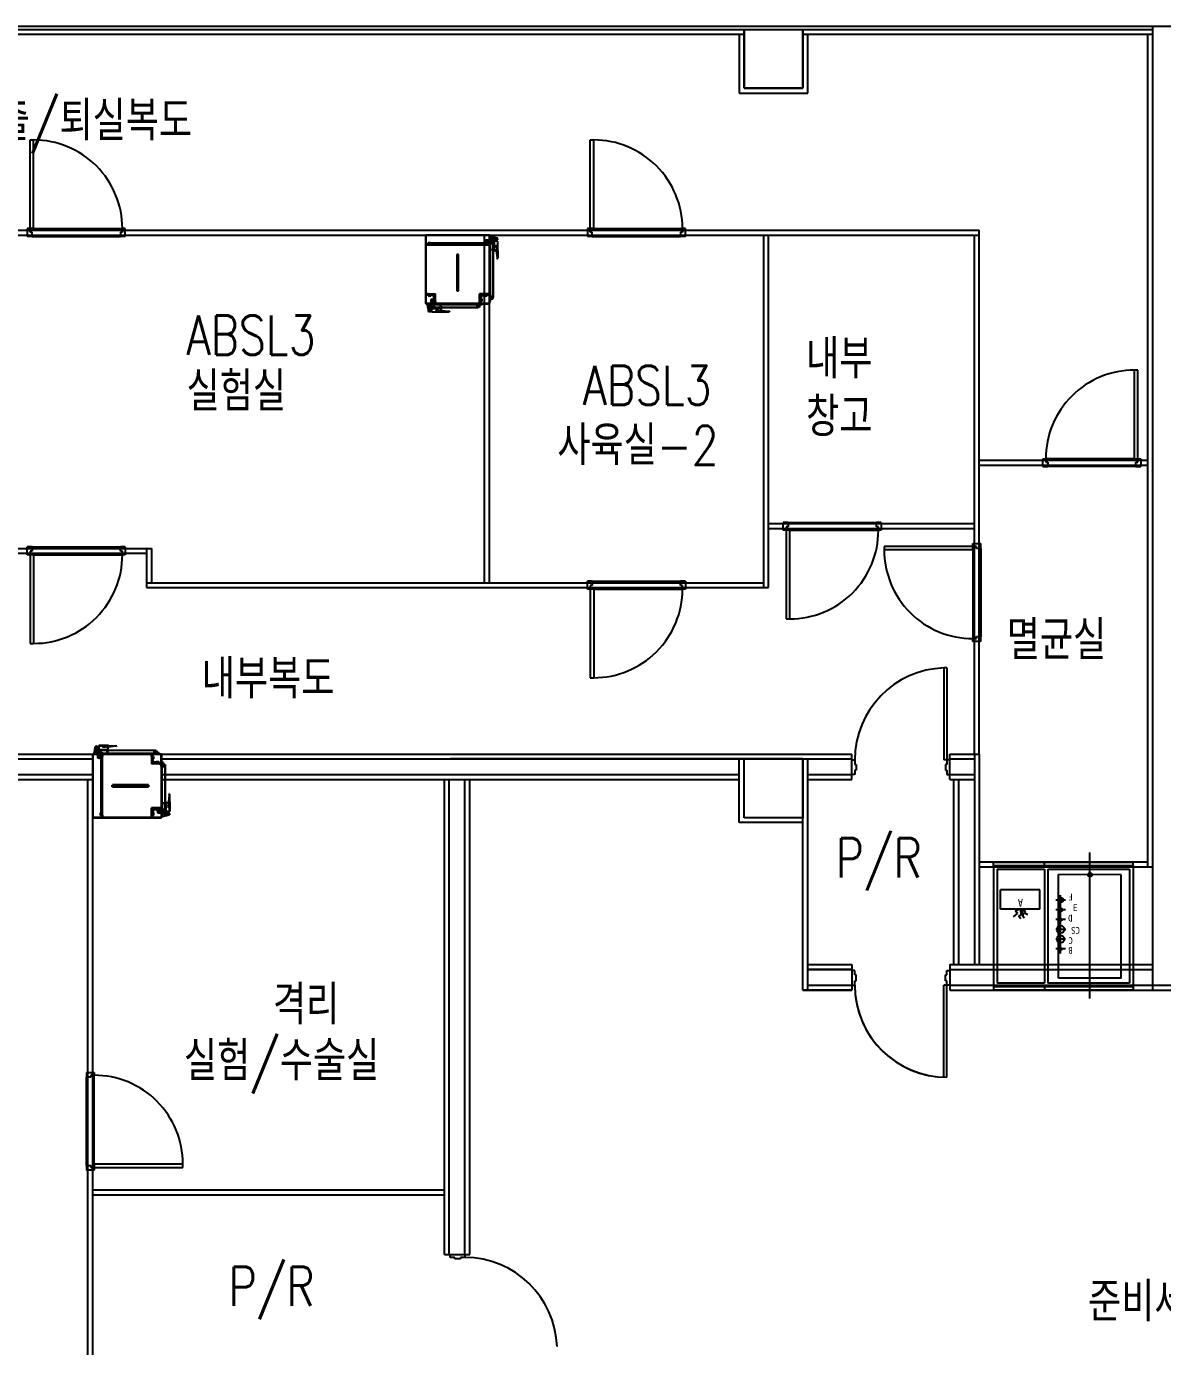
# Model space of a CAD drawing. Header units: millimetres. Extents: x 592430 to 684586, y -483905 to -416366.
# Drawn here: x 633606 to 645204, y -440958 to -427479 of the extents above; entities that cross this region are included whole.
import ezdxf

# ---------------------------------------------------------------- set-up
doc = ezdxf.new("R2010")
doc.units = ezdxf.units.MM
doc.header["$LTSCALE"] = 500
for name, color, linetype in [('ARCH', 9, 'Continuous'), ('arch-col', 9, 'Continuous'), ('LAYOUT 변경(방화벽체추가)', 6, 'Continuous'), ('TXT', 7, 'Continuous'), ('동물실', 9, 'Continuous'), ('방화석고', 9, 'Continuous'), ('크린판넬', 4, 'Continuous')]:
    doc.layers.add(name, color=color, linetype=linetype)
doc.styles.add('GHD', font='simple.shx', dxfattribs={"bigfont": 'whgtxt.shx'})
doc.styles.add('TSTYLE4', font='txt', dxfattribs={"width": 0.95, "height": 70})
doc.styles.add('TSTYLE5', font='txt', dxfattribs={"width": 0.95, "height": 80})
doc.styles.add('TSTYLE7', font='txt', dxfattribs={"height": 70})

msp = doc.modelspace()

# ---------------------------------------------------------------- linework, layer by layer
at = {"layer": 'ARCH'}
msp.add_line((660282.8, -427478.5), (624832.8, -427478.6), dxfattribs=at)
at = {"layer": 'ARCH', "color": 9}
msp.add_line((660282.8, -427478.5), (624832.8, -427478.6), dxfattribs=at)
at = {"layer": 'arch-col', "color": 9}
msp.add_line((640932.8, -427508.5), (641532.8, -427508.5), dxfattribs=at)
at = {"layer": 'LAYOUT 변경(방화벽체추가)', "color": 9, "linetype": 'Continuous'}
msp.add_line((645102.8, -437058.5), (645102.8, -437318.5), dxfattribs=at)
at = {"layer": '동물실', "color": 9}
for p, q in [((637682.8, -429608.5), (637682.8, -429708.5)), ((637682.8, -429708.5), (637682.8, -429608.5)), ((637682.8, -429608.5), (638332.8, -429608.5)), ((637682.8, -429621.5), (637682.8, -429656.5)), ((637682.8, -429626.5), (637682.8, -429661.5)), ((637682.8, -429708.5), (637682.8, -430309.7)), ((637682.8, -429708.5), (637707.8, -429708.5)), ((637707.8, -429708.5), (637682.8, -429708.5)), ((637684, -429707.3), (637684, -429609.7)), ((638331.6, -429609.7), (637684, -429609.7)), ((637684, -429609.7), (637684, -429707.3)), ((637684, -429707.3), (637706.6, -429707.3)), ((637684, -430308.5), (637684, -429708.5)), ((637706.6, -429707.3), (637706.6, -429687.3)), ((637706.6, -429687.3), (637731.6, -429687.3)), ((637731.6, -429688.5), (637707.8, -429688.5)), ((637707.8, -429688.5), (637707.8, -429708.5)), ((638307.8, -429690.5), (637707.8, -429690.5)), ((637707.8, -429690.5), (637707.8, -429708.5)), ((637707.8, -429708.5), (638307.8, -429708.5)), ((637726.6, -429684.1), (637726.6, -429694.7)), ((637731.6, -429688.5), (637731.6, -429687.3)), ((638284, -429688.5), (638284, -429687.3)), ((638284, -429687.3), (638309, -429687.3)), ((638307.8, -429688.5), (638284, -429688.5)), ((638289, -429682.3), (638289, -429697.7)), ((638291.6, -429659), (638331.6, -429659)), ((638291.6, -429699), (638291.6, -429659)), ((638331.6, -429699), (638291.6, -429699)), ((638339.5, -429671.5), (638302.5, -429671.5)), ((638302.5, -429671.5), (638302.5, -429686.5)), ((638302.5, -429686.5), (638339.5, -429686.5)), ((638307.8, -429708.5), (638307.8, -429688.5)), ((638307.8, -429708.5), (638307.8, -429690.5)), ((638332.8, -429708.5), (638307.8, -429708.5)), ((638309, -429687.3), (638309, -429707.3)), ((638309, -429707.3), (638331.6, -429707.3)), ((638310.1, -429674.5), (638316.1, -429674.5)), ((638316.1, -429683.5), (638310.1, -429683.5)), ((638331.6, -429707.3), (638331.6, -429609.7)), ((638331.6, -429659), (638331.6, -429699)), ((638332.8, -429608.5), (638332.8, -429708.5)), ((638342.8, -429621.5), (638332.8, -429621.5)), ((638332.8, -429621.5), (638332.8, -429656.5)), ((638342.8, -429626.5), (638332.8, -429626.5)), ((638332.8, -429626.5), (638332.8, -429661.5)), ((638332.8, -429656.5), (638342.8, -429656.5)), ((638332.8, -429661.5), (638342.8, -429661.5)), ((638346.6, -429673.5), (638334.8, -429673.5)), ((638339.5, -429686.5), (638339.5, -429671.5)), ((638339.5, -429671.5), (638371.5, -429671.5)), ((638353.2, -429685.3), (638339.5, -429685.3)), ((638352, -429686.5), (638339.5, -429686.5)), ((638339.5, -429701.5), (638350.8, -429701.5)), ((638339.5, -429758.5), (638339.5, -429701.5)), ((638370.3, -429672.7), (638340.7, -429672.7)), ((638340.7, -429672.7), (638340.7, -430244.3)), ((638340.7, -429702.7), (638340.7, -429757.3)), ((638352, -429702.7), (638340.7, -429702.7)), ((638342.8, -429656.5), (638342.8, -429621.5)), ((638342.8, -429621.5), (638397.8, -429637.5)), ((638342.8, -429621.5), (638414.8, -429637.5)), ((638342.8, -429661.5), (638342.8, -429626.5)), ((638342.8, -429626.5), (638342.8, -429652.5)), ((638342.8, -429626.5), (638342.8, -429652.5)), ((638342.8, -429647.5), (638397.8, -429647.5)), ((638342.8, -429647.5), (638414.8, -429647.5)), ((638381.8, -429653.5), (638342.8, -429653.5)), ((638398.8, -429653.5), (638342.8, -429653.5)), ((638350.8, -429686.5), (638352, -429686.5)), ((638350.8, -429701.5), (638350.8, -429686.5)), ((638352, -429686.5), (638352, -429702.7)), ((638352, -429693.3), (638352, -429686.5)), ((638353.2, -429693.3), (638352, -429693.3)), ((638353.2, -429685.3), (638353.2, -429693.3)), ((638357.8, -429652.8), (638357.8, -429682.9)), ((638370.3, -430244.3), (638370.3, -429672.7)), ((638419.5, -429671.5), (638371.5, -429671.5)), ((638371.5, -429671.5), (638371.5, -429765.5)), ((638371.5, -429671.5), (638371.5, -430245.5)), ((638377.5, -429668.5), (638377.5, -429671.5)), ((638380.5, -429671.5), (638380.5, -429765.5)), ((638381.8, -429647.5), (638381.8, -429655.5)), ((638396.8, -429649.5), (638381.8, -429649.5)), ((638381.8, -429655.5), (638385.7, -429663.3)), ((638396.8, -429655.5), (638392.8, -429663.3)), ((638395.5, -429655.5), (638395.5, -429671.5)), ((638396.8, -429647.5), (638396.8, -429655.5)), ((638397.8, -429647.5), (638397.8, -429637.5)), ((638413.8, -429649.5), (638398.8, -429649.5)), ((638398.8, -429652.5), (638398.8, -429660.5)), ((638398.8, -429655.5), (638402.7, -429663.3)), ((638416.5, -429733.5), (638399.5, -429765.5)), ((638413.8, -429655.5), (638409.8, -429663.3)), ((638413.8, -429647.5), (638413.8, -429655.5)), ((638414.1, -429671.5), (638416.5, -429676.5)), ((638414.8, -429647.5), (638414.8, -429637.5)), ((638416.5, -429676.5), (638416.5, -429733.5)), ((638419.5, -429765.5), (638419.5, -429671.5)), ((638419.5, -429770.5), (638419.5, -429671.5)), ((638017, -429808.9), (637998.5, -429808.9)), ((637998.5, -429808.9), (637998.5, -430178.6)), ((638017, -429821.9), (637998.5, -429821.9)), ((638013.8, -429825.1), (638001.7, -429825.1)), ((638001.7, -429825.1), (638001.7, -430162.5)), ((638007.8, -429798.4), (638007.8, -430189.2)), ((638013.8, -430162.5), (638013.8, -429825.1)), ((638017, -430178.6), (638017, -429808.9)), ((638369.1, -429758.5), (638339.5, -429758.5)), ((638340.7, -429757.3), (638370.3, -429757.3)), ((638369.1, -429777.3), (638369.1, -429758.5)), ((638370.3, -429777.3), (638369.1, -429777.3)), ((638370.3, -429757.3), (638370.3, -429777.3)), ((638371.5, -429765.5), (638419.5, -429765.5)), ((638404.5, -429770.5), (638399.5, -429765.5)), ((638413.5, -429842.5), (638404.5, -429770.5)), ((638409.5, -429852.5), (638413.5, -429842.5)), ((638412.5, -429852.5), (638409.5, -429852.5)), ((638412.5, -429852.5), (638417.5, -429842.5)), ((638419.5, -429770.5), (638417.5, -429842.5)), ((637707.8, -430208.5), (637684, -430208.5)), ((637684, -430209.7), (637706.6, -430209.7)), ((637706.6, -430209.7), (637706.6, -430229.7)), ((637706.6, -430229.7), (637732.8, -430229.7)), ((637707.8, -430226.5), (637707.8, -430208.5)), ((637707.8, -430228.5), (637707.8, -430208.5)), ((637732.8, -430228.5), (637707.8, -430228.5)), ((637708.8, -430208.5), (637782.8, -430208.5)), ((637708.8, -430208.5), (637708.8, -430226.5)), ((637708.8, -430208.5), (637782.8, -430208.5)), ((637764.8, -430226.5), (637708.8, -430226.5)), ((637732.8, -430229.7), (637732.8, -430228.5)), ((637773.3, -430268.5), (637733.3, -430268.5)), ((637733.3, -430268.5), (637733.3, -430308.5)), ((637745.8, -430279.4), (637760.8, -430279.4)), ((637745.8, -430316.4), (637745.8, -430279.4)), ((637760.8, -430279.4), (637760.8, -430316.4)), ((637762.8, -430260.9), (637761.6, -430260.9)), ((637761.6, -430260.9), (637761.6, -430285.9)), ((637762.8, -430284.7), (637762.8, -430260.9)), ((637782.8, -430208.5), (637764.8, -430226.5)), ((637782.8, -430208.5), (637764.8, -430226.5)), ((637764.8, -430283.7), (637764.8, -430226.5)), ((637773.3, -430308.5), (637773.3, -430268.5)), ((637782.8, -430283.7), (637782.8, -430208.5)), ((637782.8, -430283.7), (637782.8, -430208.5)), ((637998.5, -430165.7), (638017, -430165.7)), ((637998.5, -430178.6), (638017, -430178.6)), ((638001.7, -430162.5), (638013.8, -430162.5)), ((638232.8, -430208.5), (638250.8, -430226.5)), ((638232.8, -430283.7), (638232.8, -430208.5)), ((638306.8, -430208.5), (638232.8, -430208.5)), ((638250.8, -430283.7), (638250.8, -430226.5)), ((638250.8, -430226.5), (638306.8, -430226.5)), ((638252.8, -430260.9), (638254, -430260.9)), ((638252.8, -430284.7), (638252.8, -430260.9)), ((638254, -430260.9), (638254, -430285.9)), ((638282.8, -430228.5), (638282.8, -430229.7)), ((638307.8, -430228.5), (638282.8, -430228.5)), ((638282.8, -430229.7), (638309, -430229.7)), ((638306.8, -430208.5), (638306.8, -430226.5)), ((638307.8, -430208.5), (638307.8, -430226.5)), ((638307.8, -430208.5), (638307.8, -430228.5)), ((638332.8, -430208.5), (638307.8, -430208.5)), ((638309, -430209.7), (638331.6, -430209.7)), ((638309, -430229.7), (638309, -430209.7)), ((638348.7, -430275.5), (638323.9, -430275.5)), ((638331.6, -430209.7), (638331.6, -430308.5)), ((638332.8, -430309.7), (638332.8, -430208.5)), ((638332.8, -430246.5), (638332.8, -430255.5)), ((638332.8, -430246.5), (638344.8, -430246.5)), ((638332.8, -430255.5), (638344.8, -430255.5)), ((638332.8, -430262.5), (638332.8, -430288)), ((638332.8, -430262.5), (638332.8, -430288)), ((638343.8, -430262.5), (638332.8, -430262.5)), ((638333.8, -430262.5), (638333.8, -430255.5)), ((638371.5, -430245.5), (638339.5, -430245.5)), ((638340.7, -430244.3), (638370.3, -430244.3)), ((638342.8, -430261.9), (638342.8, -430255.5)), ((638343.8, -430288), (638343.8, -430262.5)), ((638370.8, -430245.5), (638344.8, -430245.5)), ((638344.8, -430245.5), (638344.8, -430256.5)), ((638370.8, -430245.5), (638344.8, -430245.5)), ((638344.8, -430256.5), (638370.8, -430256.5)), ((638357.8, -430225.5), (638357.8, -430271.9)), ((638357.8, -430243.7), (638357.8, -430250.4)), ((638370.8, -430256.5), (638370.8, -430245.5)), ((638370.8, -430256.5), (638370.8, -430245.5)), ((637682.8, -430309.7), (638332.8, -430309.7)), ((637682.8, -430309.7), (637782.8, -430309.7)), ((638331.6, -430308.5), (637684, -430308.5)), ((637781.6, -430308.5), (637684, -430308.5)), ((637695.8, -430319.7), (637695.8, -430309.7)), ((637695.8, -430319.7), (637711.8, -430391.7)), ((637695.8, -430319.7), (637711.8, -430374.7)), ((637730.8, -430319.7), (637695.8, -430319.7)), ((637700.8, -430319.7), (637700.8, -430309.7)), ((637700.8, -430319.7), (637726.8, -430319.7)), ((637700.8, -430319.7), (637726.8, -430319.7)), ((637735.8, -430319.7), (637700.8, -430319.7)), ((637721.8, -430374.7), (637711.8, -430374.7)), ((637721.8, -430391.7), (637711.8, -430391.7)), ((637721.8, -430319.7), (637721.8, -430391.7)), ((637721.8, -430319.7), (637721.8, -430374.7)), ((637721.8, -430358.7), (637729.8, -430358.7)), ((637721.8, -430373.7), (637729.8, -430373.7)), ((637721.8, -430390.7), (637729.8, -430390.7)), ((637723.8, -430373.7), (637723.8, -430358.7)), ((637723.8, -430390.7), (637723.8, -430375.7)), ((637726.8, -430375.7), (637734.8, -430375.7)), ((637727.1, -430334.7), (637757.2, -430334.7)), ((637727.8, -430375.7), (637727.8, -430319.7)), ((637727.8, -430358.7), (637727.8, -430319.7)), ((637729.8, -430358.7), (637737.6, -430362.6)), ((637729.8, -430373.7), (637737.6, -430369.7)), ((637729.8, -430372.4), (637745.8, -430372.4)), ((637729.8, -430375.7), (637737.6, -430379.6)), ((637729.8, -430390.7), (637737.6, -430386.7)), ((637730.8, -430309.7), (637730.8, -430319.7)), ((637733.3, -430308.5), (637773.3, -430308.5)), ((637733.3, -430308.5), (637773.3, -430308.5)), ((637735.8, -430309.7), (637735.8, -430319.7)), ((637742.8, -430354.4), (637745.8, -430354.4)), ((637745.8, -430316.4), (637745.8, -430348.4)), ((637760.8, -430316.4), (637745.8, -430316.4)), ((637745.8, -430348.4), (638215.8, -430348.4)), ((637745.8, -430348.4), (637839.8, -430348.4)), ((637745.8, -430396.4), (637745.8, -430348.4)), ((637745.8, -430357.4), (637839.8, -430357.4)), ((637745.8, -430391), (637750.8, -430393.4)), ((637844.8, -430396.4), (637745.8, -430396.4)), ((637839.8, -430396.4), (637745.8, -430396.4)), ((637747, -430317.6), (638214.6, -430317.6)), ((637747, -430347.2), (637747, -430317.6)), ((638214.6, -430347.2), (637747, -430347.2)), ((637747.8, -430323.5), (637747.8, -430311.7)), ((637748.8, -430287), (637748.8, -430293)), ((637750.8, -430393.4), (637807.8, -430393.4)), ((637757.8, -430293), (637757.8, -430287)), ((637759.6, -430330.1), (637759.6, -430316.4)), ((637759.6, -430330.1), (637767.6, -430330.1)), ((637760.8, -430328.9), (637760.8, -430316.4)), ((637775.8, -430327.7), (637760.8, -430327.7)), ((637760.8, -430327.7), (637760.8, -430328.9)), ((637767.6, -430328.9), (637760.8, -430328.9)), ((637760.8, -430328.9), (637777, -430328.9)), ((637761.6, -430285.9), (637781.6, -430285.9)), ((637782.8, -430284.7), (637762.8, -430284.7)), ((637782.8, -430283.7), (637764.8, -430283.7)), ((637767.6, -430330.1), (637767.6, -430328.9)), ((637832.8, -430316.4), (637775.8, -430316.4)), ((637775.8, -430316.4), (637775.8, -430327.7)), ((637777, -430328.9), (637777, -430317.6)), ((637777, -430317.6), (637831.6, -430317.6)), ((637781.6, -430285.9), (637781.6, -430308.5)), ((637782.8, -430309.7), (637782.8, -430284.7)), ((637807.8, -430393.4), (637839.8, -430376.4)), ((637831.6, -430317.6), (637831.6, -430347.2)), ((637831.6, -430347.2), (637851.6, -430347.2)), ((637832.8, -430346), (637832.8, -430316.4)), ((637851.6, -430346), (637832.8, -430346)), ((637839.8, -430348.4), (637839.8, -430396.4)), ((637844.8, -430381.4), (637839.8, -430376.4)), ((637916.8, -430390.4), (637844.8, -430381.4)), ((637844.8, -430396.4), (637916.8, -430394.4)), ((637851.6, -430347.2), (637851.6, -430346)), ((637926.8, -430386.4), (637916.8, -430390.4)), ((637926.8, -430389.4), (637916.8, -430394.4)), ((637926.8, -430389.4), (637926.8, -430386.4)), ((638208.8, -430308.5), (638188.3, -430308.5)), ((638195.8, -430334.7), (638242.2, -430334.7)), ((638332.8, -430309.7), (638208.8, -430309.7)), ((638210, -430308.5), (638331.6, -430308.5)), ((638214, -430334.7), (638220.7, -430334.7)), ((638214.6, -430317.6), (638214.6, -430347.2)), ((638215.8, -430348.4), (638215.8, -430316.4)), ((638215.8, -430347.7), (638215.8, -430321.7)), ((638215.8, -430321.7), (638226.8, -430321.7)), ((638215.8, -430347.7), (638215.8, -430321.7)), ((638226.8, -430347.7), (638215.8, -430347.7)), ((638226.8, -430347.7), (638215.8, -430347.7)), ((638216.8, -430309.7), (638216.8, -430321.7)), ((638216.8, -430309.7), (638225.8, -430309.7)), ((638260.8, -430309.7), (638225.8, -430309.7)), ((638260.8, -430309.7), (638225.8, -430309.7)), ((638225.8, -430309.7), (638225.8, -430321.7)), ((638260.8, -430309.7), (638225.8, -430309.7)), ((638232.8, -430310.7), (638225.8, -430310.7)), ((638232.2, -430319.7), (638225.8, -430319.7)), ((638226.8, -430321.7), (638226.8, -430347.7)), ((638319.8, -430309.7), (638230.8, -430309.7)), ((638319.8, -430309.7), (638230.8, -430309.7)), ((638319.8, -430309.7), (638230.8, -430309.7)), ((638232.8, -430283.7), (638250.8, -430283.7)), ((638232.8, -430284.7), (638252.8, -430284.7)), ((638232.8, -430309.7), (638232.8, -430284.7)), ((638232.8, -430320.7), (638232.8, -430309.7)), ((638232.8, -430309.7), (638258.3, -430309.7)), ((638232.8, -430309.7), (638258.3, -430309.7)), ((638258.3, -430320.7), (638232.8, -430320.7)), ((638234, -430285.9), (638234, -430308.5)), ((638254, -430285.9), (638234, -430285.9)), ((638245.8, -430325.5), (638245.8, -430300.8)), ((638258.3, -430309.7), (638258.3, -430320.7)), ((638258.3, -430309.7), (638258.3, -430320.7)), ((638332.8, -430288), (638343.8, -430288)), ((638332.8, -430288), (638343.8, -430288)), ((641332.8, -432623.5), (641332.8, -432543.5)), ((641332.8, -432608.5), (641332.8, -432558.5)), ((641332.8, -432608.5), (641332.8, -432558.5)), ((642972.8, -434028.5), (642972.8, -434968.5)), ((643002.8, -434028.5), (642972.8, -434028.5)), ((643002.8, -434028.5), (643002.8, -434968.5)), ((639362.1, -434128.7), (639397.4, -434128.7)), ((634295.8, -434898.5), (634311.8, -434826.5)), ((634295.8, -434898.5), (634311.8, -434843.5)), ((634321.8, -434826.5), (634311.8, -434826.5)), ((634321.8, -434843.5), (634311.8, -434843.5)), ((634321.8, -434898.5), (634321.8, -434826.5)), ((634321.8, -434827.5), (634329.8, -434827.5)), ((634321.8, -434898.5), (634321.8, -434843.5)), ((634321.8, -434844.5), (634329.8, -434844.5)), ((634321.8, -434859.5), (634329.8, -434859.5)), ((634323.8, -434827.5), (634323.8, -434842.5)), ((634323.8, -434844.5), (634323.8, -434859.5)), ((634326.8, -434842.5), (634334.8, -434842.5)), ((634327.8, -434842.5), (634327.8, -434898.5)), ((634327.8, -434859.5), (634327.8, -434898.5)), ((634329.8, -434827.5), (634337.6, -434831.4)), ((634329.8, -434842.5), (634337.6, -434838.5)), ((634329.8, -434844.5), (634337.6, -434848.4)), ((634329.8, -434845.8), (634345.8, -434845.8)), ((634329.8, -434859.5), (634337.6, -434855.5)), ((634342.8, -434863.8), (634345.8, -434863.8)), ((634345.8, -434821.8), (634345.8, -434869.8)), ((634439.8, -434821.8), (634345.8, -434821.8)), ((634444.8, -434821.8), (634345.8, -434821.8)), ((634345.8, -434827.1), (634350.8, -434824.8)), ((634345.8, -434860.8), (634439.8, -434860.8)), ((634350.8, -434824.8), (634407.8, -434824.8)), ((634407.8, -434824.8), (634439.8, -434841.8)), ((634439.8, -434869.8), (634439.8, -434821.8)), ((634444.8, -434836.8), (634439.8, -434841.8)), ((634444.8, -434821.8), (634516.8, -434823.8)), ((634516.8, -434827.8), (634444.8, -434836.8)), ((634526.8, -434828.8), (634516.8, -434823.8)), ((634526.8, -434831.8), (634516.8, -434827.8)), ((634526.8, -434828.8), (634526.8, -434831.8)), ((634282.8, -435558.5), (634282.8, -434908.5)), ((634282.8, -434908.5), (634382.8, -434908.5)), ((634381.6, -434909.7), (634284, -434909.7)), ((634284, -434909.7), (634284, -435557.3)), ((634295.8, -434898.5), (634295.8, -434908.5)), ((634330.8, -434898.5), (634295.8, -434898.5)), ((634295.8, -434908.5), (634330.8, -434908.5)), ((634300.8, -434898.5), (634300.8, -434908.5)), ((634335.8, -434898.5), (634300.8, -434898.5)), ((634300.8, -434898.5), (634326.8, -434898.5)), ((634300.8, -434898.5), (634326.8, -434898.5)), ((634300.8, -434908.5), (634335.8, -434908.5)), ((634327.1, -434883.5), (634357.2, -434883.5)), ((634330.8, -434908.5), (634330.8, -434898.5)), ((634333.3, -434949.7), (634333.3, -434909.7)), ((634333.3, -434909.7), (634373.3, -434909.7)), ((634373.3, -434949.7), (634333.3, -434949.7)), ((634335.8, -434908.5), (634335.8, -434898.5)), ((634345.8, -434869.8), (634439.8, -434869.8)), ((634345.8, -434901.8), (634345.8, -434869.8)), ((634345.8, -434869.8), (634919.8, -434869.8)), ((634360.8, -434901.8), (634345.8, -434901.8)), ((634345.8, -434901.8), (634345.8, -434938.8)), ((634345.8, -434938.8), (634360.8, -434938.8)), ((634347, -434871), (634347, -434900.6)), ((634918.6, -434871), (634347, -434871)), ((634347, -434900.6), (634918.6, -434900.6)), ((634347.8, -434894.6), (634347.8, -434906.4)), ((634348.8, -434931.2), (634348.8, -434925.2)), ((634356.6, -434952.3), (634372, -434952.3)), ((634357.8, -434925.2), (634357.8, -434931.2)), ((634359.6, -434888.1), (634359.6, -434901.8)), ((634359.6, -434888.1), (634367.6, -434888.1)), ((634360.8, -434889.3), (634377, -434889.3)), ((634360.8, -434890.5), (634360.8, -434889.3)), ((634367.6, -434889.3), (634360.8, -434889.3)), ((634360.8, -434889.3), (634360.8, -434901.8)), ((634375.8, -434890.5), (634360.8, -434890.5)), ((634360.8, -434938.8), (634360.8, -434901.8)), ((634361.6, -434957.3), (634361.6, -434932.3)), ((634361.6, -434932.3), (634381.6, -434932.3)), ((634362.8, -434957.3), (634361.6, -434957.3)), ((634382.8, -434933.5), (634362.8, -434933.5)), ((634362.8, -434933.5), (634362.8, -434957.3)), ((634364.8, -434933.5), (634364.8, -435533.5)), ((634382.8, -434933.5), (634364.8, -434933.5)), ((634367.6, -434888.1), (634367.6, -434889.3)), ((634373.3, -434909.7), (634373.3, -434949.7)), ((634375.8, -434901.8), (634375.8, -434890.5)), ((634432.8, -434901.8), (634375.8, -434901.8)), ((634377, -434889.3), (634377, -434900.6)), ((634377, -434900.6), (634431.6, -434900.6)), ((634381.6, -434932.3), (634381.6, -434909.7)), ((634382.8, -434908.5), (634382.8, -434933.5)), ((634382.8, -435533.5), (634382.8, -434933.5)), ((634431.6, -434871), (634451.6, -434871)), ((634431.6, -434900.6), (634431.6, -434871)), ((634432.8, -434872.2), (634432.8, -434901.8)), ((634451.6, -434872.2), (634432.8, -434872.2)), ((634451.6, -434871), (634451.6, -434872.2)), ((634882.8, -434908.5), (634882.8, -434933.5)), ((634984, -434908.5), (634882.8, -434908.5)), ((634882.8, -434933.5), (634900.8, -434933.5)), ((634882.8, -434933.5), (634902.8, -434933.5)), ((634882.8, -434934.5), (634882.8, -435008.5)), ((634882.8, -434934.5), (634900.8, -434934.5)), ((634882.8, -435008.5), (634900.8, -434990.5)), ((634884, -434909.7), (634982.8, -434909.7)), ((634884, -434932.3), (634884, -434909.7)), ((634904, -434932.3), (634884, -434932.3)), ((634899.8, -434883.5), (634946.2, -434883.5)), ((634900.8, -434990.5), (634900.8, -434934.5)), ((634958, -434990.5), (634900.8, -434990.5)), ((634902.8, -434933.5), (634902.8, -434958.5)), ((634902.8, -434958.5), (634904, -434958.5)), ((634904, -434958.5), (634904, -434932.3)), ((634918, -434883.5), (634924.7, -434883.5)), ((634918.6, -434900.6), (634918.6, -434871)), ((634919.8, -434869.8), (634919.8, -434901.8)), ((634919.8, -434870.5), (634919.8, -434896.5)), ((634930.8, -434870.5), (634919.8, -434870.5)), ((634919.8, -434870.5), (634919.8, -434896.5)), ((634930.8, -434870.5), (634919.8, -434870.5)), ((634919.8, -434896.5), (634930.8, -434896.5)), ((634920.8, -434908.5), (634920.8, -434896.5)), ((634920.8, -434908.5), (634929.8, -434908.5)), ((634929.8, -434908.5), (634929.8, -434896.5)), ((634936.2, -434898.5), (634929.8, -434898.5)), ((634936.8, -434907.5), (634929.8, -434907.5)), ((634930.8, -434896.5), (634930.8, -434870.5)), ((634935.2, -434987.3), (634960.2, -434987.3)), ((634935.2, -434988.5), (634935.2, -434987.3)), ((634959, -434988.5), (634935.2, -434988.5)), ((634936.8, -434897.5), (634936.8, -434908.5)), ((634962.3, -434897.5), (634936.8, -434897.5)), ((634936.8, -434908.5), (634962.3, -434908.5)), ((634936.8, -434908.5), (634962.3, -434908.5)), ((634949.8, -434892.6), (634949.8, -434917.3)), ((634958, -435008.5), (634958, -434990.5)), ((634959, -435008.5), (634959, -434988.5)), ((634960.2, -434987.3), (634960.2, -435007.3)), ((634962.3, -434908.5), (634962.3, -434897.5)), ((634962.3, -434908.5), (634962.3, -434897.5)), ((634999.8, -434995.5), (634975.1, -434995.5)), ((634982.8, -434909.7), (634982.8, -435557.3)), ((634982.8, -435031.3), (634982.8, -434909.7)), ((634984, -435558.5), (634984, -434908.5)), ((634984, -434908.5), (634984, -435032.5)), ((634984, -434921.5), (634984, -435010.5)), ((634984, -434921.5), (634984, -435010.5)), ((634984, -434921.5), (634984, -435010.5)), ((634984, -434980.5), (634984, -435015.5)), ((634984, -434980.5), (634984, -435015.5)), ((634984, -434980.5), (634984, -435015.5)), ((634984, -435008.5), (634984, -434983)), ((634984, -434983), (634995, -434983)), ((634984, -435008.5), (634984, -434983)), ((634984, -434983), (634995, -434983)), ((634995, -434983), (634995, -435008.5)), ((641532.8, -434958.5), (640932.8, -434958.5)), ((640932.8, -434958.5), (641532.8, -434958.5)), ((640932.8, -434958.5), (641532.8, -434958.5)), ((642032.8, -435118.5), (642032.8, -434968.5)), ((642032.8, -434968.5), (642062.8, -434968.5)), ((642062.8, -434968.5), (642062.8, -435013.5)), ((643002.8, -434968.5), (642972.8, -434968.5)), ((643032.8, -434968.5), (643002.8, -434968.5)), ((643002.8, -434968.5), (643002.8, -435013.5)), ((643032.8, -435168.5), (643032.8, -434908.5)), ((634958, -435008.5), (634882.8, -435008.5)), ((634984, -435008.5), (634959, -435008.5)), ((634960.2, -435007.3), (634982.8, -435007.3)), ((634982.8, -435032.5), (634982.8, -435053)), ((634995, -435008.5), (634984, -435008.5)), ((634984, -435015.5), (634996, -435015.5)), ((634984, -435024.5), (634984, -435015.5)), ((634984, -435024.5), (634996, -435024.5)), ((634985, -435008.5), (634985, -435015.5)), ((635022.7, -435025.5), (634990.7, -435025.5)), ((634991.9, -435494.3), (634991.9, -435026.7)), ((634991.9, -435026.7), (635021.5, -435026.7)), ((634994, -435009), (634994, -435015.5)), ((634996, -435025.5), (634996, -435014.5)), ((634996, -435014.5), (635022, -435014.5)), ((635022, -435025.5), (634996, -435025.5)), ((635022, -435025.5), (634996, -435025.5)), ((635009, -435045.5), (635009, -434999)), ((635009, -435027.2), (635009, -435020.5)), ((635021.5, -435026.7), (635021.5, -435494.3)), ((635022, -435014.5), (635022, -435025.5)), ((635022, -435014.5), (635022, -435025.5)), ((635022.7, -435495.5), (635022.7, -435025.5)), ((642062.8, -435118.5), (642032.8, -435118.5)), ((642062.8, -435013.5), (642077.8, -435013.5)), ((642077.8, -435073.5), (642062.8, -435073.5)), ((642062.8, -435073.5), (642062.8, -435118.5)), ((642077.8, -435013.5), (642077.8, -435073.5)), ((643002.8, -435013.5), (642987.8, -435013.5)), ((642987.8, -435013.5), (642987.8, -435073.5)), ((642987.8, -435073.5), (643002.8, -435073.5)), ((643002.8, -435073.5), (643002.8, -435118.5)), ((643002.8, -435118.5), (643032.8, -435118.5)), ((634472.7, -435233.5), (634863.5, -435233.5)), ((634483.3, -435224.2), (634483.3, -435242.7)), ((634852.9, -435224.2), (634483.3, -435224.2)), ((634483.3, -435242.7), (634852.9, -435242.7)), ((634496.2, -435224.2), (634496.2, -435242.7)), ((634499.4, -435227.4), (634499.4, -435239.5)), ((634836.8, -435227.4), (634499.4, -435227.4)), ((634499.4, -435239.5), (634836.8, -435239.5)), ((634836.8, -435239.5), (634836.8, -435227.4)), ((634840, -435242.7), (634840, -435224.2)), ((634852.9, -435242.7), (634852.9, -435224.2)), ((635021.5, -435389.7), (635020.3, -435389.7)), ((635020.3, -435389.7), (635020.3, -435408.5)), ((635021.5, -435409.7), (635021.5, -435389.7)), ((635022.7, -435495.5), (635022.7, -435401.5)), ((635022.7, -435401.5), (635070.7, -435401.5)), ((635031.7, -435495.5), (635031.7, -435401.5)), ((635055.7, -435396.5), (635050.7, -435401.5)), ((635067.7, -435433.5), (635050.7, -435401.5)), ((635064.7, -435324.5), (635055.7, -435396.5)), ((635060.7, -435314.5), (635064.7, -435324.5)), ((635063.7, -435314.5), (635060.7, -435314.5)), ((635063.7, -435314.5), (635068.7, -435324.5)), ((635070.7, -435396.5), (635068.7, -435324.5)), ((635070.7, -435396.5), (635070.7, -435495.5)), ((635070.7, -435401.5), (635070.7, -435495.5)), ((634358.4, -435514.7), (634369, -435514.7)), ((634361.6, -435534.7), (634361.6, -435509.7)), ((634362.8, -435509.7), (634361.6, -435509.7)), ((634381.6, -435534.7), (634361.6, -435534.7)), ((634362.8, -435509.7), (634362.8, -435533.5)), ((634362.8, -435533.5), (634382.8, -435533.5)), ((634364.8, -435533.5), (634382.8, -435533.5)), ((634381.6, -435557.3), (634381.6, -435534.7)), ((634382.8, -435558.4), (634382.8, -435533.5)), ((634382.8, -435533.5), (634382.8, -435558.5)), ((634882.8, -435532.5), (634882.8, -435458.5)), ((634958, -435458.5), (634882.8, -435458.5)), ((634882.8, -435458.5), (634900.8, -435476.5)), ((634882.8, -435458.5), (634900.8, -435476.5)), ((634958, -435458.5), (634882.8, -435458.5)), ((634882.8, -435532.5), (634882.8, -435458.5)), ((634882.8, -435532.5), (634900.8, -435532.5)), ((634900.8, -435533.5), (634882.8, -435533.5)), ((634882.8, -435533.5), (634882.8, -435557.3)), ((634902.8, -435533.5), (634882.8, -435533.5)), ((634884, -435534.7), (634904, -435534.7)), ((634884, -435557.3), (634884, -435534.7)), ((634900.8, -435476.5), (634900.8, -435532.5)), ((634958, -435476.5), (634900.8, -435476.5)), ((634902.8, -435508.5), (634902.8, -435533.5)), ((634904, -435508.5), (634902.8, -435508.5)), ((634904, -435534.7), (634904, -435508.5)), ((634959, -435478.5), (634935.2, -435478.5)), ((634935.2, -435478.5), (634935.2, -435479.7)), ((634935.2, -435479.7), (634960.2, -435479.7)), ((634982.8, -435468), (634942.8, -435468)), ((634942.8, -435468), (634942.8, -435508)), ((634942.8, -435508), (634982.8, -435508)), ((634953.7, -435495.5), (634953.7, -435480.5)), ((634953.7, -435480.5), (634990.7, -435480.5)), ((634990.7, -435495.5), (634953.7, -435495.5)), ((634958, -435458.5), (634958, -435476.5)), ((634984, -435458.5), (634959, -435458.5)), ((634959, -435458.5), (634959, -435478.5)), ((634960.2, -435479.7), (634960.2, -435459.7)), ((634960.2, -435459.7), (634982.8, -435459.7)), ((634967.3, -435483.5), (634961.3, -435483.5)), ((634961.3, -435492.5), (634967.3, -435492.5)), ((634982.8, -435459.7), (634982.8, -435557.3)), ((634982.8, -435508), (634982.8, -435468)), ((634982.8, -435508), (634982.8, -435468)), ((634984, -435558.5), (634984, -435458.5)), ((634984, -435505.5), (634994, -435505.5)), ((634984, -435510.5), (634994, -435510.5)), ((634997.8, -435493.5), (634986, -435493.5)), ((635020.3, -435408.5), (634990.7, -435408.5)), ((634990.7, -435408.5), (634990.7, -435465.5)), ((634990.7, -435465.5), (635002, -435465.5)), ((634990.7, -435480.5), (634990.7, -435495.5)), ((635003.2, -435480.5), (634990.7, -435480.5)), ((635004.4, -435481.7), (634990.7, -435481.7)), ((634990.7, -435495.5), (635022.7, -435495.5)), ((634991.9, -435464.3), (634991.9, -435409.7)), ((634991.9, -435409.7), (635021.5, -435409.7)), ((635003.2, -435464.3), (634991.9, -435464.3)), ((635021.5, -435494.3), (634991.9, -435494.3)), ((634994, -435505.5), (634994, -435540.5)), ((634994, -435510.5), (634994, -435545.5)), ((635050, -435513.5), (634994, -435513.5)), ((635033, -435513.5), (634994, -435513.5)), ((634994, -435540.5), (634994, -435514.5)), ((634994, -435540.5), (634994, -435514.5)), ((634994, -435519.5), (635066, -435519.5)), ((634994, -435519.5), (635049, -435519.5)), ((634994, -435545.5), (635066, -435529.5)), ((634994, -435545.5), (635049, -435529.5)), ((635002, -435465.5), (635002, -435480.5)), ((635002, -435480.5), (635003.2, -435480.5)), ((635003.2, -435480.5), (635003.2, -435464.3)), ((635004.4, -435473.7), (635003.2, -435473.7)), ((635003.2, -435473.7), (635003.2, -435480.5)), ((635004.4, -435481.7), (635004.4, -435473.7)), ((635009, -435514.1), (635009, -435484)), ((635070.7, -435495.5), (635022.7, -435495.5)), ((635028.7, -435498.4), (635028.7, -435495.5)), ((635033, -435511.5), (635036.9, -435503.7)), ((635033, -435519.5), (635033, -435511.5)), ((635048, -435517.5), (635033, -435517.5)), ((635048, -435511.5), (635044, -435503.7)), ((635046.7, -435511.5), (635046.7, -435495.5)), ((635048, -435519.5), (635048, -435511.5)), ((635049, -435519.5), (635049, -435529.5)), ((635050, -435511.5), (635053.9, -435503.7)), ((635050, -435514.5), (635050, -435506.5)), ((635065, -435517.5), (635050, -435517.5)), ((635065, -435511.5), (635061, -435503.7)), ((635065, -435519.5), (635065, -435511.5)), ((635065.3, -435495.5), (635067.7, -435490.5)), ((635066, -435519.5), (635066, -435529.5)), ((635067.7, -435490.5), (635067.7, -435433.5)), ((634282.8, -435558.5), (634382.8, -435558.5)), ((634382.8, -435558.5), (634282.8, -435558.5)), ((634381.6, -435557.3), (634284, -435557.3)), ((634284, -435557.3), (634381.6, -435557.3)), ((634295.8, -435558.5), (634330.8, -435558.5)), ((634300.8, -435558.5), (634335.8, -435558.5)), ((634982.8, -435557.3), (634382.8, -435557.3)), ((634382.8, -435558.5), (634984, -435558.5)), ((634994, -435540.5), (634984, -435540.5)), ((634994, -435545.5), (634984, -435545.5)), ((644463.2, -437403.6), (644463.2, -435912.7)), ((643479.2, -436012.5), (644903.2, -436012.5)), ((643479.2, -436047.5), (643479.2, -436012.5)), ((643479.2, -436047.5), (644903.2, -436047.5)), ((643479.2, -436047.5), (643479.2, -437318.5)), ((643999.2, -436047.5), (643999.2, -436012.5)), ((644903.2, -436047.5), (644903.2, -436012.5)), ((644903.2, -436047.5), (644903.2, -437318.5)), ((643514.2, -436082.5), (643999.2, -436082.5)), ((643514.2, -436082.5), (643514.2, -437248.5)), ((643999.2, -436082.5), (643999.2, -437248.5)), ((644034.2, -436082.5), (644034.2, -437248.5)), ((644034.2, -436082.5), (644868.2, -436082.5)), ((644143.2, -437195.5), (644143.2, -436139.5)), ((644783.2, -436141.4), (644143.2, -436139.5)), ((644783.2, -437195.5), (644783.2, -436141.4)), ((644868.2, -436082.5), (644868.2, -437248.5)), ((643551.2, -436493.5), (643551.2, -436293.5)), ((643951.2, -436293.5), (643551.2, -436293.5)), ((643951.2, -436493.5), (643951.2, -436293.5)), ((643751.2, -436493.5), (643751.2, -436480.9)), ((644213.2, -436398.5), (644113.2, -436398.5)), ((644163.2, -436448.5), (644163.2, -436348.5)), ((644163.2, -436548.5), (644163.2, -436448.5)), ((643951.2, -436493.5), (643551.2, -436493.5)), ((643723.9, -436532.6), (643677.7, -436571.5)), ((643751.4, -436493.4), (643698.4, -436513.1)), ((643698.4, -436513.1), (643723.9, -436532.6)), ((643759.2, -436555.7), (643733.7, -436559.3)), ((643733.7, -436559.3), (643758, -436588.5)), ((643751.4, -436493.4), (643801.8, -436508.2)), ((643751.4, -436493.4), (643781.1, -436538.6)), ((643751.4, -436493.4), (643759.2, -436555.7)), ((643781.1, -436538.6), (643776.2, -436559.3)), ((643776.2, -436559.3), (643789.6, -436582.4)), ((643801.8, -436508.2), (643792, -436525.3)), ((643792, -436525.3), (643824.9, -436547.2)), ((644213.2, -436498.5), (644113.2, -436498.5)), ((644213.2, -436598.5), (644113.2, -436598.5)), ((644163.2, -436648.5), (644163.2, -436548.5)), ((644217.5, -436698.5), (644113.2, -436698.5)), ((644163.2, -436748.5), (644163.2, -436648.5)), ((644163.2, -436848.5), (644163.2, -436748.5)), ((644213.2, -436798.5), (644113.2, -436798.5)), ((644163.2, -436943.9), (644163.2, -436848.5)), ((644213.2, -436898.5), (644113.2, -436898.5)), ((642062.8, -437118.5), (642032.8, -437118.5)), ((642062.8, -437118.5), (642032.8, -437118.5)), ((642062.8, -437163.5), (642062.8, -437118.5)), ((642062.8, -437163.5), (642062.8, -437118.5)), ((643002.8, -437163.5), (643002.8, -437118.5)), ((643002.8, -437118.5), (643032.8, -437118.5)), ((643002.8, -437163.5), (643002.8, -437118.5)), ((643002.8, -437118.5), (643032.8, -437118.5)), ((643032.8, -437058.5), (643032.8, -437318.5)), ((643032.8, -437118.5), (643032.8, -437268.5)), ((642032.8, -437268.5), (642062.8, -437268.5)), ((642032.8, -437268.5), (642062.8, -437268.5)), ((642077.8, -437163.5), (642062.8, -437163.5)), ((642077.8, -437163.5), (642062.8, -437163.5)), ((642062.8, -437268.5), (642062.8, -437223.5)), ((642062.8, -437223.5), (642077.8, -437223.5)), ((642062.8, -437268.5), (642062.8, -437223.5)), ((642062.8, -437223.5), (642077.8, -437223.5)), ((642077.8, -437223.5), (642077.8, -437163.5)), ((642077.8, -437223.5), (642077.8, -437163.5)), ((642972.8, -438208.5), (642972.8, -437268.5)), ((642972.8, -438208.5), (642972.8, -437268.5)), ((643002.8, -437268.5), (642972.8, -437268.5)), ((642987.8, -437223.5), (642987.8, -437163.5)), ((642987.8, -437163.5), (643002.8, -437163.5)), ((642987.8, -437223.5), (642987.8, -437163.5)), ((642987.8, -437163.5), (643002.8, -437163.5)), ((643002.8, -437223.5), (642987.8, -437223.5)), ((643002.8, -437223.5), (642987.8, -437223.5)), ((643002.8, -437268.5), (643002.8, -437223.5)), ((643002.8, -437268.5), (643002.8, -437223.5)), ((643002.8, -438208.5), (643002.8, -437268.5)), ((643002.8, -438208.5), (643002.8, -437268.5)), ((643032.8, -437268.5), (643002.8, -437268.5)), ((643032.8, -437268.5), (643002.8, -437268.5)), ((644903.2, -437283.5), (643479.2, -437283.5)), ((643999.2, -437248.5), (643514.2, -437248.5)), ((643999.2, -437283.5), (643999.2, -437318.5)), ((644868.2, -437248.5), (644034.2, -437248.5)), ((644783.2, -437195.5), (644143.2, -437195.5)), ((644903.2, -437318.5), (643479.2, -437318.5))]:
    msp.add_line(p, q, dxfattribs=at)
for centre, radius in [((638404.5, -429716.5), 2.5), ((638404.5, -429731.5), 2.5), ((638410, -429750.9), 2.5), ((637790.8, -430381.4), 2.5), ((637805.8, -430381.4), 2.5), ((637825.3, -430386.9), 2.5), ((634390.8, -434836.8), 2.5), ((634405.8, -434836.8), 2.5), ((634425.3, -434831.3), 2.5), ((635055.7, -435435.5), 2.5), ((635055.7, -435450.5), 2.5), ((635061.2, -435416), 2.5), ((644463.2, -436140.5), 20), ((644163.2, -436398.5), 25.4), ((644163.2, -436498.5), 19.1), ((644163.2, -436598.5), 12.7), ((644163.2, -436698.5), 38.1), ((644163.2, -436798.5), 38.1), ((644163.2, -436898.5), 12.7)]:
    msp.add_circle(centre, radius, dxfattribs=at)
for centre, radius, start, end in [((638310.1, -429679), 4.5, 90, 270), ((638316.1, -429679), 4.5, 270, 90), ((638394.8, -429673.5), 18, 87.7639, 163.94207), ((638389.3, -429661.5), 4, 201.75905, 338.24095), ((638406.3, -429661.5), 4, 201.75905, 338.24095), ((637747.8, -430371.7), 18, 106.05793, 182.2361), ((637735.8, -430366.2), 4, 291.75905, 68.24095), ((637735.8, -430383.2), 4, 291.75905, 68.24095), ((637753.3, -430287), 4.5, 0, 180), ((637753.3, -430293), 4.5, 180, 0), ((643002.8, -434968.5), 940, 91.8271, 180), ((634347.8, -434846.5), 18, 177.7639, 253.94207), ((634335.8, -434835), 4, 291.75905, 68.24095), ((634335.8, -434852), 4, 291.75905, 68.24095), ((634353.3, -434925.2), 4.5, 0, 180), ((634353.3, -434931.2), 4.5, 180, 0), ((634961.3, -435488), 4.5, 90, 270), ((634967.3, -435488), 4.5, 270, 90), ((635046, -435493.4), 18, 196.05793, 272.2361), ((635040.5, -435505.5), 4, 21.75905, 158.24095), ((635057.5, -435505.5), 4, 21.75905, 158.24095), ((643002.8, -437268.5), 940, 180, 270), ((643002.8, -437268.5), 940, 181.8271, 270)]:
    msp.add_arc(centre, radius, start, end, dxfattribs=at)
at = {"layer": '방화석고', "color": 9, "linetype": 'Continuous'}
for p, q in [((642032.8, -435168.5), (642032.8, -434908.5)), ((643032.8, -435123.5), (643032.8, -434963.5))]:
    msp.add_line(p, q, dxfattribs=at)
at = {"layer": '방화석고', "color": 9}
msp.add_line((642032.8, -437058.5), (642032.8, -437318.5), dxfattribs=at)
at = {"layer": '크린판넬', "color": 9, "linetype": 'Continuous'}
for p, q in [((631632.8, -427508.5), (640932.8, -427508.5)), ((631632.8, -427558.5), (640932.8, -427558.5)), ((640882.8, -427558.5), (640882.8, -428158.5)), ((640932.8, -427508.5), (640932.8, -428108.5)), ((640932.8, -428108.5), (640932.8, -427508.5)), ((641532.8, -427508.5), (645102.8, -427508.5)), ((641532.8, -428108.5), (641532.8, -427508.5)), ((641532.8, -427508.5), (641532.8, -428108.5)), ((641532.8, -427558.5), (645102.8, -427558.5)), ((641582.8, -428158.5), (641582.8, -427558.5)), ((645052.8, -436062.5), (645052.8, -427558.5)), ((645102.8, -427478.5), (645102.8, -437318.5)), ((640932.8, -428108.5), (641532.8, -428108.5)), ((641532.8, -428108.5), (640932.8, -428108.5)), ((640882.8, -428158.5), (641582.8, -428158.5)), ((633644.5, -429543.5), (633644.5, -428638.2)), ((633644.5, -428638.2), (633679.8, -428638.2)), ((633679.8, -429543.5), (633679.8, -428638.2)), ((639362.1, -429543.5), (639362.1, -428638.2)), ((639362.1, -428638.2), (639397.4, -428638.2)), ((639397.4, -429543.5), (639397.4, -428638.2)), ((630482.8, -429558.5), (643332.8, -429558.5)), ((633644.5, -429543.5), (633615.1, -429543.5)), ((633615.1, -429543.5), (633615.1, -429623.5)), ((633615.1, -429558.5), (633615.1, -429608.5)), ((633615.1, -429558.5), (633615.1, -429608.5)), ((633644.5, -429579.3), (633644.5, -429543.5)), ((633679.8, -429543.5), (633644.5, -429543.5)), ((633665, -429579.3), (633644.5, -429579.3)), ((633665, -429623.5), (633665, -429579.3)), ((633679.8, -429543.5), (634585.8, -429543.5)), ((634565.3, -429579.3), (634565.3, -429623.5)), ((634585.8, -429579.3), (634565.3, -429579.3)), ((634585.8, -429579.3), (634565.3, -429579.3)), ((634585.8, -429543.5), (634585.8, -429579.3)), ((634615.1, -429543.5), (634585.8, -429543.5)), ((634615.1, -429623.5), (634615.1, -429543.5)), ((634615.1, -429608.5), (634615.1, -429558.5)), ((639362.1, -429543.5), (639332.8, -429543.5)), ((639332.8, -429543.5), (639332.8, -429623.5)), ((639332.8, -429558.5), (639332.8, -429608.5)), ((639332.8, -429558.5), (639332.8, -429608.5)), ((639362.1, -429579.3), (639362.1, -429543.5)), ((639397.4, -429543.5), (639362.1, -429543.5)), ((639382.6, -429579.3), (639362.1, -429579.3)), ((639382.6, -429623.5), (639382.6, -429579.3)), ((639397.4, -429543.5), (640303.4, -429543.5)), ((640282.9, -429579.3), (640282.9, -429623.5)), ((640303.4, -429579.3), (640282.9, -429579.3)), ((640303.4, -429579.3), (640282.9, -429579.3)), ((640303.4, -429543.5), (640303.4, -429579.3)), ((640332.8, -429543.5), (640303.4, -429543.5)), ((640332.8, -429623.5), (640332.8, -429543.5)), ((640332.8, -429608.5), (640332.8, -429558.5)), ((643332.8, -434908.5), (643332.8, -429558.5)), ((624882.8, -429608.5), (643332.8, -429608.5)), ((633665, -429623.5), (633615.1, -429623.5)), ((633665, -429623.5), (634565.3, -429623.5)), ((634615.1, -429623.5), (634565.3, -429623.5)), ((638282.8, -433158.5), (638282.8, -429608.5)), ((638332.8, -433158.5), (638332.8, -429608.5)), ((639382.6, -429623.5), (639332.8, -429623.5)), ((639382.6, -429623.5), (640282.9, -429623.5)), ((640332.8, -429623.5), (640282.9, -429623.5)), ((641132.8, -433208.5), (641132.8, -429608.5)), ((641182.8, -433208.5), (641182.8, -429608.5)), ((643282.8, -434908.5), (643282.8, -429608.5)), ((644918.1, -431893.5), (644918.1, -430988.2)), ((644953.4, -430988.2), (644918.1, -430988.2)), ((644953.4, -431893.5), (644953.4, -430988.2)), ((643982.8, -431893.5), (644012.1, -431893.5)), ((643982.8, -431973.5), (643982.8, -431893.5)), ((644012.1, -431893.5), (644012.1, -431929.3)), ((644918.1, -431893.5), (644012.1, -431893.5)), ((644918.1, -431893.5), (644953.4, -431893.5)), ((644953.4, -431893.5), (644982.8, -431893.5)), ((644953.4, -431929.3), (644953.4, -431893.5)), ((644982.8, -431893.5), (644982.8, -431973.5)), ((643332.8, -431908.5), (645052.8, -431908.5)), ((643332.8, -431958.5), (645052.8, -431958.5)), ((643982.8, -431958.5), (643982.8, -431908.5)), ((643982.8, -431973.5), (644032.6, -431973.5)), ((644012.1, -431929.3), (644032.6, -431929.3)), ((644012.1, -431929.3), (644032.6, -431929.3)), ((644032.6, -431929.3), (644032.6, -431973.5)), ((644932.9, -431973.5), (644032.6, -431973.5)), ((644932.9, -431929.3), (644953.4, -431929.3)), ((644932.9, -431973.5), (644932.9, -431929.3)), ((644932.9, -431973.5), (644982.8, -431973.5)), ((644982.8, -431908.5), (644982.8, -431958.5)), ((644982.8, -431908.5), (644982.8, -431958.5)), ((643282.8, -432558.5), (641182.8, -432558.5)), ((641382.6, -432543.5), (641332.8, -432543.5)), ((641382.6, -432543.5), (641382.6, -432587.6)), ((641382.6, -432543.5), (642282.9, -432543.5)), ((642282.9, -432587.6), (642282.9, -432543.5)), ((642332.8, -432543.5), (642282.9, -432543.5)), ((642332.8, -432543.5), (642332.8, -432623.5)), ((642332.8, -432558.5), (642332.8, -432608.5)), ((643282.8, -432608.5), (641182.8, -432608.5)), ((641362.1, -432623.5), (641332.8, -432623.5)), ((641362.1, -432587.6), (641362.1, -432623.5)), ((641382.6, -432587.6), (641362.1, -432587.6)), ((641362.1, -432623.5), (641362.1, -433528.7)), ((641397.4, -432623.5), (641362.1, -432623.5)), ((641397.4, -432623.5), (641397.4, -433528.7)), ((641397.4, -432623.5), (642303.4, -432623.5)), ((642303.4, -432587.6), (642282.9, -432587.6)), ((642303.4, -432587.6), (642282.9, -432587.6)), ((642303.4, -432623.5), (642303.4, -432587.6)), ((642332.8, -432623.5), (642303.4, -432623.5)), ((633382.8, -432808.5), (634882.8, -432808.5)), ((633615.1, -432873.5), (633615.1, -432793.5)), ((633665, -432793.5), (633615.1, -432793.5)), ((633615.1, -432858.5), (633615.1, -432808.5)), ((633615.1, -432858.5), (633615.1, -432808.5)), ((633644.5, -432837.6), (633644.5, -432873.5)), ((633665, -432837.6), (633644.5, -432837.6)), ((633665, -432793.5), (633665, -432837.6)), ((633665, -432793.5), (634565.3, -432793.5)), ((634565.3, -432837.6), (634565.3, -432793.5)), ((634615.1, -432793.5), (634565.3, -432793.5)), ((634585.8, -432837.6), (634565.3, -432837.6)), ((634585.8, -432837.6), (634565.3, -432837.6)), ((634585.8, -432873.5), (634585.8, -432837.6)), ((634615.1, -432793.5), (634615.1, -432873.5)), ((634615.1, -432808.5), (634615.1, -432858.5)), ((634832.8, -432808.5), (634832.8, -433208.5)), ((634882.8, -432808.5), (634882.8, -433158.5)), ((643267.8, -432787.8), (642362.5, -432787.8)), ((642362.5, -432787.8), (642362.5, -432823.1)), ((643267.8, -432823.1), (642362.5, -432823.1)), ((643267.8, -432787.8), (643267.8, -432758.5)), ((643267.8, -432758.5), (643347.8, -432758.5)), ((643303.6, -432787.8), (643267.8, -432787.8)), ((643267.8, -432823.1), (643267.8, -432787.8)), ((643267.8, -432823.1), (643267.8, -433729.1)), ((643282.8, -432758.5), (643332.8, -432758.5)), ((643282.8, -432758.5), (643332.8, -432758.5)), ((643303.6, -432808.3), (643303.6, -432787.8)), ((643347.8, -432808.3), (643303.6, -432808.3)), ((643347.8, -432808.3), (643347.8, -432758.5)), ((643347.8, -432808.3), (643347.8, -433708.6)), ((633382.8, -432858.5), (634832.8, -432858.5)), ((633644.5, -432873.5), (633615.1, -432873.5)), ((633644.5, -432873.5), (633644.5, -433778.7)), ((633679.8, -432873.5), (633644.5, -432873.5)), ((633679.8, -432873.5), (633679.8, -433778.7)), ((633679.8, -432873.5), (634585.8, -432873.5)), ((634615.1, -432873.5), (634585.8, -432873.5)), ((634832.8, -433158.5), (641132.8, -433158.5)), ((634832.8, -433208.5), (641182.8, -433208.5)), ((639332.8, -433223.5), (639332.8, -433143.5)), ((639382.6, -433143.5), (639332.8, -433143.5)), ((639332.8, -433208.5), (639332.8, -433158.5)), ((639332.8, -433208.5), (639332.8, -433158.5)), ((639362.1, -433223.5), (639332.8, -433223.5)), ((639362.1, -433187.6), (639362.1, -433223.5)), ((639382.6, -433187.6), (639362.1, -433187.6)), ((639362.1, -433223.5), (639362.1, -434128.7)), ((639397.4, -433223.5), (639362.1, -433223.5)), ((639382.6, -433143.5), (639382.6, -433187.6)), ((639382.6, -433143.5), (640282.9, -433143.5)), ((639397.4, -433223.5), (639397.4, -434128.7)), ((639397.4, -433223.5), (640303.4, -433223.5)), ((640282.9, -433187.6), (640282.9, -433143.5)), ((640332.8, -433143.5), (640282.9, -433143.5)), ((640303.4, -433187.6), (640282.9, -433187.6)), ((640303.4, -433187.6), (640282.9, -433187.6)), ((640303.4, -433223.5), (640303.4, -433187.6)), ((640332.8, -433223.5), (640303.4, -433223.5)), ((640332.8, -433143.5), (640332.8, -433223.5)), ((640332.8, -433158.5), (640332.8, -433208.5)), ((641362.1, -433528.7), (641397.4, -433528.7)), ((633644.5, -433778.7), (633679.8, -433778.7)), ((643267.8, -433729.1), (643303.6, -433729.1)), ((643267.8, -433758.5), (643267.8, -433729.1)), ((643347.8, -433758.5), (643267.8, -433758.5)), ((643332.8, -433758.5), (643282.8, -433758.5)), ((643303.6, -433708.6), (643347.8, -433708.6)), ((643303.6, -433729.1), (643303.6, -433708.6)), ((643303.6, -433729.1), (643303.6, -433708.6)), ((643347.8, -433758.5), (643347.8, -433708.6)), ((626892.8, -434908.5), (642032.8, -434908.5)), ((626942.8, -434958.5), (634282.8, -434958.5)), ((634984, -434958.5), (642032.8, -434958.5)), ((640932.8, -434958.5), (637932.8, -434958.5)), ((640882.8, -435558.5), (640882.8, -434958.5)), ((640882.8, -435608.5), (640882.8, -434958.5)), ((640932.8, -434958.5), (642032.8, -434958.5)), ((640932.8, -434958.5), (642032.8, -434958.5)), ((640932.8, -435558.5), (640932.8, -434958.5)), ((640932.8, -435558.5), (640932.8, -434958.5)), ((641532.8, -435558.5), (641532.8, -434958.5)), ((641532.8, -434958.5), (641532.8, -435558.5)), ((641532.8, -434958.5), (641532.8, -435558.5)), ((641582.8, -437318.5), (641582.8, -434958.5)), ((643032.8, -434908.5), (643332.8, -434908.5)), ((643032.8, -434958.5), (643282.8, -434958.5)), ((643032.8, -434958.5), (643282.8, -434958.5)), ((643032.8, -434958.5), (643282.8, -434958.5)), ((643282.8, -434908.5), (643282.8, -437058.5)), ((643332.8, -434908.5), (643332.8, -437058.5)), ((631682.8, -435118.5), (634282.8, -435118.5)), ((634282.8, -441408.5), (634282.8, -435108.5)), ((634984, -435118.5), (640882.8, -435118.5)), ((641582.8, -435118.5), (642032.8, -435118.5)), ((643032.8, -435118.5), (643282.8, -435118.5)), ((631682.8, -435168.5), (634282.8, -435168.5)), ((634232.8, -441408.5), (634232.8, -435168.5)), ((634984, -435168.5), (640882.8, -435168.5)), ((637872.8, -440018.5), (637872.8, -435168.5)), ((637922.8, -440018.5), (637922.8, -435168.5)), ((638082.8, -440018.5), (638082.8, -435168.5)), ((638132.8, -440018.5), (638132.8, -435168.5)), ((641582.8, -435168.5), (642032.8, -435168.5)), ((643032.8, -435168.5), (643282.8, -435168.5)), ((643072.8, -437058.5), (643072.8, -435168.5)), ((643122.8, -437058.5), (643122.8, -435168.5)), ((641532.8, -435608.5), (640882.8, -435608.5)), ((641532.8, -435558.5), (640932.8, -435558.5)), ((641532.8, -435558.5), (640932.8, -435558.5)), ((641532.8, -437318.5), (641532.8, -435558.5)), ((641532.8, -437318.5), (641532.8, -435558.5)), ((641532.8, -435558.5), (641532.8, -435558.5)), ((645052.8, -436012.5), (643332.8, -436012.5)), ((645102.8, -436062.5), (643332.8, -436062.5)), ((641582.8, -437058.5), (642032.8, -437058.5)), ((642032.8, -437108.5), (641582.8, -437108.5)), ((641582.8, -437108.5), (642032.8, -437108.5)), ((641582.8, -437108.5), (642032.8, -437108.5)), ((643032.8, -437058.5), (645102.8, -437058.5)), ((643032.8, -437108.5), (645102.8, -437108.5)), ((641582.8, -437268.5), (642032.8, -437268.5)), ((643032.8, -437268.5), (645102.8, -437268.5)), ((645102.8, -437268.5), (645532.8, -437268.5)), ((642032.8, -437318.5), (641532.8, -437318.5)), ((641532.8, -437318.5), (642032.8, -437318.5)), ((641582.8, -437318.5), (642032.8, -437318.5)), ((643032.8, -437318.5), (643282.8, -437318.5)), ((643032.8, -437318.5), (645102.8, -437318.5)), ((645102.8, -437318.5), (645532.8, -437318.5)), ((634217.8, -438158.5), (634297.8, -438158.5)), ((634217.8, -438158.5), (634217.8, -438208.3)), ((634261.9, -438208.3), (634217.8, -438208.3)), ((634217.8, -439108.6), (634217.8, -438208.3)), ((634232.8, -438158.5), (634282.8, -438158.5)), ((634261.9, -438187.8), (634261.9, -438208.3)), ((634297.8, -438187.8), (634261.9, -438187.8)), ((634261.9, -438187.8), (634261.9, -438208.3)), ((634297.8, -438158.5), (634297.8, -438187.8)), ((634297.8, -439093.8), (634297.8, -438187.8)), ((634217.8, -439108.6), (634261.9, -439108.6)), ((634217.8, -439108.6), (634217.8, -439158.5)), ((634297.8, -439158.5), (634217.8, -439158.5)), ((634282.8, -439158.5), (634232.8, -439158.5)), ((634282.8, -439158.5), (634232.8, -439158.5)), ((634261.9, -439108.6), (634261.9, -439129.1)), ((634261.9, -439129.1), (634297.8, -439129.1)), ((634297.8, -439093.8), (635203, -439093.8)), ((634297.8, -439093.8), (634297.8, -439129.1)), ((634297.8, -439129.1), (634297.8, -439158.5)), ((634297.8, -439129.1), (635203, -439129.1)), ((635203, -439129.1), (635203, -439093.8)), ((634282.8, -439358.5), (637872.8, -439358.5)), ((634282.8, -439408.5), (637872.8, -439408.5)), ((637872.8, -440018.5), (638132.8, -440018.5)), ((637932.8, -440018.5), (638082.8, -440018.5)), ((637932.8, -440048.5), (637932.8, -440018.5)), ((637932.8, -440048.5), (637932.8, -440018.5)), ((637977.8, -440048.5), (637932.8, -440048.5)), ((637977.8, -440048.5), (637932.8, -440048.5)), ((637977.8, -440063.5), (637977.8, -440048.5)), ((637977.8, -440063.5), (637977.8, -440048.5)), ((638037.8, -440063.5), (637977.8, -440063.5)), ((638037.8, -440063.5), (637977.8, -440063.5)), ((638082.8, -440048.5), (638037.8, -440048.5)), ((638037.8, -440048.5), (638037.8, -440063.5)), ((638082.8, -440048.5), (638037.8, -440048.5)), ((638037.8, -440048.5), (638037.8, -440063.5)), ((638082.8, -440018.5), (638082.8, -440048.5)), ((638082.8, -440018.5), (638082.8, -440048.5))]:
    msp.add_line(p, q, dxfattribs=at)
for centre, radius, start, end in [((633681.1, -429542.9), 904.7, 359.96385, 90.08492), ((639398.7, -429542.9), 904.7, 359.96385, 90.08492), ((644916.8, -431892.9), 904.7, 89.91508, 180.03615), ((641398.7, -432624), 904.7, 269.91508, 0.03615), ((643267.2, -432824.4), 904.7, 179.91508, 270.03615), ((633681.1, -432874), 904.7, 269.91508, 0.03615), ((639398.7, -433224), 904.7, 269.91508, 0.03615), ((634298.3, -439092.5), 904.7, 359.91508, 90.03615), ((638082.8, -440988.5), 940, 1.8271, 90)]:
    msp.add_arc(centre, radius, start, end, dxfattribs=at)

# ---------------------------------------------------------------- texts
at = {"layer": 'TXT', "color": 9, "style": 'GHD', "width": 0.8}
for s, p in [('반출/퇴실복도', (632964.4, -428642.7)), ('ABSL3', (635240.7, -430830.9)), ('내부', (641565.1, -431074.2)), ('ABSL3', (639284.6, -431342.9)), ('실험실', (635240.7, -431404.6)), ('창고', (641565.1, -431664.7)), ('사육실-2', (639025.6, -431956.5)), ('멸균실', (643613.1, -433944.9)), ('내부복도', (635395.9, -434341.1)), ('P/R', (641868.6, -436167.3)), ('격리', (636122.2, -437668.4)), ('실험/수술실', (635213.3, -438241.9)), ('P/R', (635670, -440543.7)), ('준비세척실', (644443.6, -440701.3))]:
    msp.add_text(s, height=400, dxfattribs=at).set_placement(p)
at = {"layer": '동물실', "color": 9, "width": 0.95}
for s, height, rotation, style, p in [('F', 70, 180, 'TSTYLE4', (644288.1, -436333.2)), ('A', 80, 180, 'TSTYLE5', (643778.9, -436388.2)), ('D', 70, 179.99997, 'TSTYLE4', (644284.8, -436549.3)), ('CS', 70, 179.99997, 'TSTYLE4', (644360.5, -436674.3)), ('B', 70, 179.99997, 'TSTYLE4', (644287.2, -436878)), ('C', 70, 179.99997, 'TSTYLE4', (644288.4, -436778.2))]:
    msp.add_text(s, height=height, rotation=rotation, dxfattribs=dict(at, style=style)).set_placement(p)
at = {"layer": '동물실', "color": 9, "style": 'TSTYLE7'}
msp.add_text('E', height=70, rotation=0.00002, dxfattribs=at).set_placement((644288.1, -436511.3))

doc.saveas('drawing.dxf')
